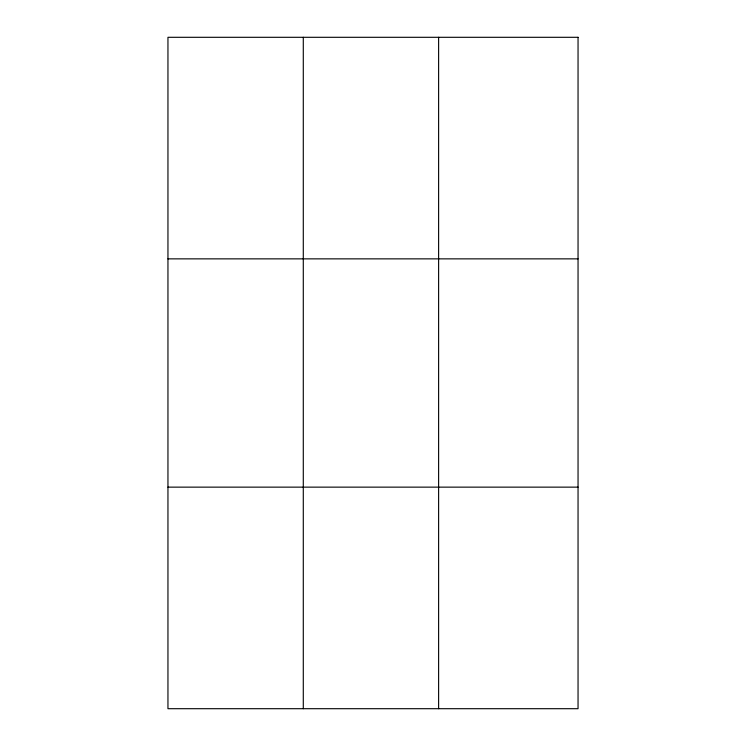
<?xml version="1.0" encoding="UTF-8"?>
<svg xmlns="http://www.w3.org/2000/svg" width="746" height="746" viewBox="0 0 746 746"><rect width="100%" height="100%" fill="white"/><g stroke="black" fill="none" stroke-linecap="round" stroke-linejoin="round"><path stroke-width="1.12" d="M303.286 37.3L303.286 708.7M438.62 37.3L438.62 708.7M167.953 258.862L578.047 258.862M167.953 487.138L578.047 487.138M578.047 37.3L578.047 708.7L167.953 708.7L167.953 37.3L578.047 37.3"/></g></svg>
